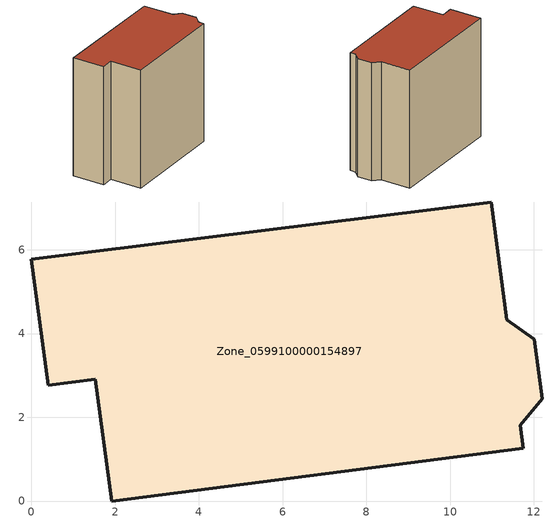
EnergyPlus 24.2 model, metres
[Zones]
Zone_0599100000154897
 floor ground (C_G): 11.68,1.81 11.75,1.26 1.92,0 1.53,2.91 0.4,2.77 0,5.77 10.98,7.14 11.35,4.33 12.01,3.86 12.2,2.44 z0
 wall outside (C_F): 10.98,7.14 0,5.77 0.4,2.77 1.53,2.91 1.92,0 11.75,1.26 11.68,1.81 12.2,2.44 12.01,3.86 11.35,4.33 10.98,7.14 z0:11.19
 roof outside (C_R): 11.35,4.33 10.98,7.14 0,5.77 0.4,2.77 1.53,2.91 1.92,0 11.75,1.26 11.68,1.81 12.2,2.44 12.01,3.86 z11.19
[BUILDING]
Pand.0599100000154897: North Axis=0; Terrain=City; Loads Convergence Tolerance Value=0.04; Temperature Convergence Tolerance Value=0.4; Solar Distribution=FullExterior; Maximum Number of Warmup Days=25; Minimum Number of Warmup Days=1
[Site:Location]
Rotterdam.The.Hague.AP_ZH_NLD Design_Conditions: Latitude=51.96; Longitude=4.45; Time Zone=1; Elevation=-4.5
[SITE:GROUNDTEMPERATURE:BUILDINGSURFACE]
18, 18, 18, 18, 18, 18, 18, 18, 18, 18, 18, 18
[MATERIAL] Thermal Absorptance=0.9; Solar Absorptance=0.7; Visible Absorptance=0.7
Name | Roughness | Thickness | Conductivity | Density | Specific Heat
G.TI.1946 | MediumSmooth | 0.15 | 1 | 540 | 1210
F.TI.1946 | Rough | 0.3 | 0.857143 | 1920 | 840
R.TI.1946 | MediumRough | 0.2 | 0.1 | 1500 | 1000
[CONSTRUCTION]
C_G: G.TI.1946
C_F: F.TI.1946
C_R: R.TI.1946
[ZONE]
Zone_0599100000154897: Type=1; Multiplier=1; Ceiling Height=Autocalculate; Volume=Autocalculate; Floor Area=autocalculate; Part of Total Floor Area=Yes
[ZONEINFILTRATION:DESIGNFLOWRATE]
Infil_Zone_0599100000154897: Zone or ZoneList or Space or SpaceList=Zone_0599100000154897; Schedule=AlwaysOn; Design Flow Rate Calculation Method=Flow/Area; Flow Rate per Floor Area=0.003; Constant Term Coefficient=1; Temperature Term Coefficient=0; Velocity Term Coefficient=0; Velocity Squared Term Coefficient=0
[HVACTEMPLATE:ZONE:IDEALLOADSAIRSYSTEM]
Zone_0599100000154897: Maximum Heating Supply Air Temperature=50; Minimum Cooling Supply Air Temperature=13; Maximum Heating Supply Air Humidity Ratio=0.0156; Minimum Cooling Supply Air Humidity Ratio=0.0077; Heating Limit=NoLimit; Cooling Limit=NoLimit; Dehumidification Control Type=ConstantSensibleHeatRatio; Cooling Sensible Heat Ratio=0.7; Dehumidification Setpoint=60; Humidification Control Type=None; Humidification Setpoint=30; Outdoor Air Method=None; Outdoor Air Flow Rate per Person=0.00944; Outdoor Air Flow Rate per Zone Floor Area=0; Outdoor Air Flow Rate per Zone=0; Demand Controlled Ventilation Type=None; Outdoor Air Economizer Type=NoEconomizer; Heat Recovery Type=None; Sensible Heat Recovery Effectiveness=0.7; Latent Heat Recovery Effectiveness=0.65
[ZONECONTROL:THERMOSTAT]
ThermostatControl_Zone_0599100000154897: Zone or ZoneList=Zone_0599100000154897; Control Type Schedule=DualSetpointControlType; Control 1=Thermostat_Zone_0599100000154897; Temperature Difference Between Cutout And Setpoint=0
[THERMOSTATSETPOINT:DUALSETPOINT]
Thermostat_Zone_0599100000154897: Heating Setpoint Temperature Schedule=HeatingSetpoint_Zone_0599100000154897; Cooling Setpoint Temperature Schedule=CoolingSetpoint_Zone_0599100000154897
[SCHEDULE:COMPACT]
HeatingSetpoint_Zone_0599100000154897: Through: 12/31, For: AllDays, Until: 24:00, 21
CoolingSetpoint_Zone_0599100000154897: Through: 12/31, For: AllDays, Until: 24:00, 24
DualSetpointControlType: Through: 12/31, For: AllDays, Until: 24:00, 4
AlwaysOn: Through: 12/31, For: AllDays, Until: 24:00, 1
